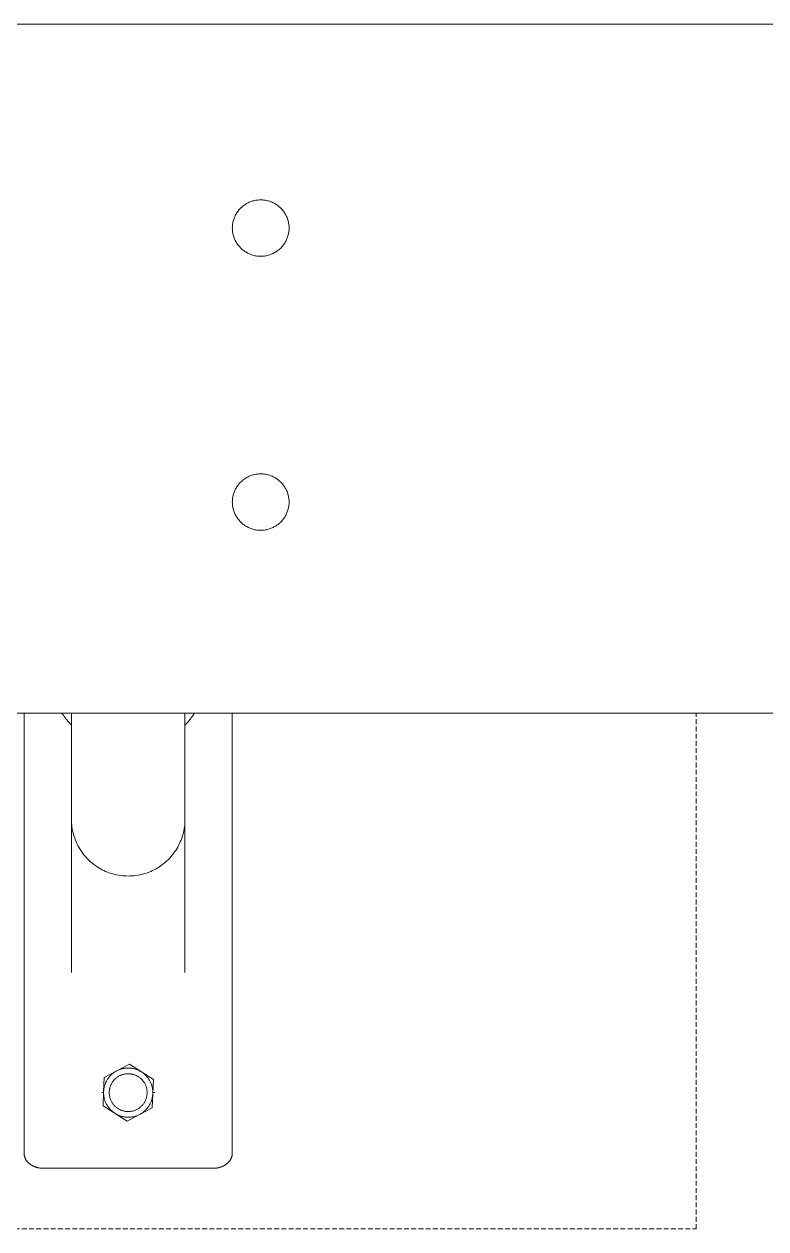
# Model space of a CAD drawing. Header units: millimetres. Extents: x -67 to 4862, y -244 to 3199.
# Drawn here: x 1236 to 1431.9, y 1028.8 to 1347.1 of the extents above; entities that cross this region are included whole.
import ezdxf

# ---------------------------------------------------------------- set-up
doc = ezdxf.new("R2010")
doc.units = ezdxf.units.MM
doc.linetypes.add('HIDDEN', pattern=[1.905, 1.27, -0.635])
doc.layers.add('ZANO_R', color=7, linetype='Continuous', lineweight=0)
doc.layers.add('ZANO_R_przerywana', color=7, linetype='HIDDEN', lineweight=0)

msp = doc.modelspace()

# ---------------------------------------------------------------- linework, layer by layer
at = {"layer": 'ZANO_R'}
for p, q in [((1263.53, 1347.09), (418.75, 1347.09)), ((2454.76, 1347.09), (1263.53, 1347.09)), ((1293.25, 1298.56), (1293.44, 1298.74)), ((1293.26, 1298.57), (1293.45, 1298.74)), ((1293.44, 1298.74), (1293.64, 1298.91)), ((1293.45, 1298.74), (1293.65, 1298.91)), ((1293.64, 1298.91), (1293.84, 1299.07)), ((1293.65, 1298.91), (1293.85, 1299.08)), ((1293.84, 1299.07), (1294.05, 1299.23)), ((1293.85, 1299.08), (1294.06, 1299.23)), ((1294.05, 1299.23), (1294.27, 1299.38)), ((1294.06, 1299.23), (1294.27, 1299.38)), ((1294.27, 1299.38), (1294.49, 1299.53)), ((1294.27, 1299.38), (1294.49, 1299.52)), ((1294.49, 1299.53), (1294.72, 1299.66)), ((1294.49, 1299.52), (1294.71, 1299.65)), ((1294.71, 1299.65), (1294.94, 1299.78)), ((1294.72, 1299.66), (1294.95, 1299.79)), ((1294.94, 1299.78), (1295.17, 1299.9)), ((1294.95, 1299.79), (1295.18, 1299.9)), ((1295.17, 1299.9), (1295.41, 1300.01)), ((1295.18, 1299.9), (1295.42, 1300.01)), ((1295.41, 1300.01), (1295.65, 1300.11)), ((1295.42, 1300.01), (1295.66, 1300.11)), ((1295.65, 1300.11), (1295.9, 1300.2)), ((1295.66, 1300.11), (1295.9, 1300.21)), ((1295.9, 1300.2), (1296.14, 1300.29)), ((1295.9, 1300.21), (1296.15, 1300.29)), ((1296.14, 1300.29), (1296.39, 1300.37)), ((1296.15, 1300.29), (1296.4, 1300.37)), ((1296.39, 1300.37), (1296.65, 1300.43)), ((1296.4, 1300.37), (1296.65, 1300.44)), ((1296.65, 1300.43), (1296.9, 1300.49)), ((1296.65, 1300.44), (1296.9, 1300.49)), ((1296.9, 1300.49), (1297.16, 1300.54)), ((1296.9, 1300.49), (1297.16, 1300.54)), ((1297.16, 1300.54), (1297.42, 1300.58)), ((1297.16, 1300.54), (1297.42, 1300.58)), ((1297.42, 1300.58), (1297.68, 1300.61)), ((1297.42, 1300.58), (1297.68, 1300.61)), ((1297.68, 1300.61), (1297.94, 1300.64)), ((1297.68, 1300.61), (1297.94, 1300.64)), ((1297.94, 1300.64), (1298.2, 1300.65)), ((1297.94, 1300.64), (1298.2, 1300.65)), ((1298.2, 1300.65), (1298.46, 1300.65)), ((1298.2, 1300.65), (1298.46, 1300.65)), ((1298.46, 1300.65), (1298.72, 1300.65)), ((1298.46, 1300.65), (1298.72, 1300.65)), ((1298.72, 1300.65), (1298.98, 1300.64)), ((1298.72, 1300.65), (1298.98, 1300.64)), ((1298.98, 1300.64), (1299.24, 1300.61)), ((1298.98, 1300.64), (1299.24, 1300.61)), ((1299.24, 1300.61), (1299.5, 1300.58)), ((1299.24, 1300.61), (1299.5, 1300.58)), ((1299.5, 1300.58), (1299.76, 1300.54)), ((1299.5, 1300.58), (1299.76, 1300.54)), ((1299.76, 1300.54), (1300.02, 1300.49)), ((1299.76, 1300.54), (1300.02, 1300.49)), ((1300.02, 1300.49), (1300.27, 1300.43)), ((1300.02, 1300.49), (1300.27, 1300.44)), ((1300.27, 1300.44), (1300.52, 1300.37)), ((1300.27, 1300.43), (1300.53, 1300.37)), ((1300.52, 1300.37), (1300.77, 1300.29)), ((1300.53, 1300.37), (1300.78, 1300.29)), ((1300.77, 1300.29), (1301.02, 1300.21)), ((1300.78, 1300.29), (1301.02, 1300.2)), ((1301.02, 1300.21), (1301.26, 1300.11)), ((1301.02, 1300.2), (1301.27, 1300.11)), ((1301.26, 1300.11), (1301.51, 1300.01)), ((1301.27, 1300.11), (1301.51, 1300.01)), ((1301.51, 1300.01), (1301.75, 1299.9)), ((1301.51, 1300.01), (1301.74, 1299.9)), ((1301.74, 1299.9), (1301.98, 1299.79)), ((1301.75, 1299.9), (1301.98, 1299.78)), ((1301.98, 1299.79), (1302.2, 1299.66)), ((1301.98, 1299.78), (1302.21, 1299.65)), ((1302.2, 1299.66), (1302.43, 1299.53)), ((1302.21, 1299.65), (1302.43, 1299.52)), ((1302.43, 1299.53), (1302.65, 1299.38)), ((1302.43, 1299.52), (1302.65, 1299.38)), ((1302.65, 1299.38), (1302.87, 1299.23)), ((1302.65, 1299.38), (1302.86, 1299.23)), ((1302.86, 1299.23), (1303.07, 1299.08)), ((1302.87, 1299.23), (1303.08, 1299.07)), ((1303.07, 1299.08), (1303.27, 1298.91)), ((1303.08, 1299.07), (1303.28, 1298.91)), ((1303.27, 1298.91), (1303.47, 1298.74)), ((1303.28, 1298.91), (1303.48, 1298.74)), ((1303.47, 1298.74), (1303.66, 1298.57)), ((1303.48, 1298.74), (1303.67, 1298.56)), ((1291.25, 1295.23), (1291.32, 1295.49)), ((1291.26, 1295.25), (1291.33, 1295.5)), ((1291.32, 1295.49), (1291.41, 1295.73)), ((1291.33, 1295.5), (1291.42, 1295.75)), ((1291.41, 1295.73), (1291.5, 1295.98)), ((1291.42, 1295.75), (1291.51, 1295.99)), ((1291.5, 1295.98), (1291.61, 1296.22)), ((1291.51, 1295.99), (1291.61, 1296.23)), ((1291.61, 1296.23), (1291.73, 1296.47)), ((1291.61, 1296.22), (1291.72, 1296.45)), ((1291.72, 1296.45), (1291.84, 1296.69)), ((1291.73, 1296.47), (1291.84, 1296.7)), ((1291.84, 1296.7), (1291.97, 1296.93)), ((1291.84, 1296.69), (1291.96, 1296.92)), ((1291.96, 1296.92), (1292.1, 1297.14)), ((1291.97, 1296.93), (1292.11, 1297.15)), ((1292.1, 1297.14), (1292.24, 1297.36)), ((1292.11, 1297.15), (1292.25, 1297.37)), ((1292.24, 1297.36), (1292.39, 1297.57)), ((1292.25, 1297.37), (1292.4, 1297.58)), ((1292.39, 1297.57), (1292.55, 1297.78)), ((1292.4, 1297.58), (1292.56, 1297.79)), ((1292.55, 1297.78), (1292.72, 1297.98)), ((1292.56, 1297.79), (1292.72, 1297.99)), ((1292.72, 1297.99), (1292.89, 1298.19)), ((1292.72, 1297.98), (1292.89, 1298.18)), ((1292.89, 1298.19), (1293.07, 1298.38)), ((1292.89, 1298.18), (1293.07, 1298.37)), ((1293.07, 1298.38), (1293.26, 1298.57)), ((1293.07, 1298.37), (1293.25, 1298.56)), ((1303.66, 1298.57), (1303.85, 1298.38)), ((1303.67, 1298.56), (1303.86, 1298.37)), ((1303.85, 1298.38), (1304.03, 1298.19)), ((1303.86, 1298.37), (1304.03, 1298.18)), ((1304.03, 1298.19), (1304.2, 1297.99)), ((1304.03, 1298.18), (1304.21, 1297.98)), ((1304.2, 1297.99), (1304.36, 1297.79)), ((1304.21, 1297.98), (1304.37, 1297.78)), ((1304.36, 1297.79), (1304.52, 1297.58)), ((1304.37, 1297.78), (1304.53, 1297.57)), ((1304.52, 1297.58), (1304.67, 1297.37)), ((1304.53, 1297.57), (1304.68, 1297.36)), ((1304.67, 1297.37), (1304.81, 1297.15)), ((1304.68, 1297.36), (1304.82, 1297.14)), ((1304.81, 1297.15), (1304.95, 1296.93)), ((1304.82, 1297.14), (1304.96, 1296.92)), ((1304.95, 1296.93), (1305.08, 1296.7)), ((1304.96, 1296.92), (1305.08, 1296.69)), ((1305.08, 1296.7), (1305.2, 1296.47)), ((1305.08, 1296.69), (1305.2, 1296.45)), ((1305.2, 1296.47), (1305.31, 1296.23)), ((1305.2, 1296.45), (1305.31, 1296.22)), ((1305.31, 1296.23), (1305.41, 1295.99)), ((1305.31, 1296.22), (1305.42, 1295.98)), ((1305.41, 1295.99), (1305.5, 1295.75)), ((1305.42, 1295.98), (1305.51, 1295.73)), ((1305.5, 1295.75), (1305.59, 1295.5)), ((1305.51, 1295.73), (1305.6, 1295.49)), ((1305.59, 1295.5), (1305.67, 1295.25)), ((1305.6, 1295.49), (1305.67, 1295.23)), ((1290.96, 1293.19), (1290.97, 1293.45)), ((1290.97, 1292.93), (1290.96, 1293.19)), ((1290.97, 1293.45), (1290.98, 1293.71)), ((1290.98, 1292.67), (1290.97, 1292.93)), ((1290.98, 1293.71), (1291, 1293.97)), ((1291.01, 1292.41), (1290.98, 1292.67)), ((1291, 1293.97), (1291.04, 1294.23)), ((1291.04, 1292.15), (1291.01, 1292.41)), ((1291.04, 1294.23), (1291.08, 1294.49)), ((1291.08, 1294.49), (1291.13, 1294.74)), ((1291.13, 1294.74), (1291.19, 1295)), ((1291.16, 1294.89), (1291.2, 1295.06)), ((1291.19, 1295), (1291.26, 1295.25)), ((1291.2, 1295.06), (1291.25, 1295.23)), ((1305.67, 1295.25), (1305.73, 1295)), ((1305.67, 1295.23), (1305.72, 1295.06)), ((1305.72, 1295.06), (1305.76, 1294.89)), ((1305.73, 1295), (1305.79, 1294.74)), ((1305.79, 1294.74), (1305.84, 1294.49)), ((1305.84, 1294.49), (1305.89, 1294.23)), ((1305.91, 1292.41), (1305.88, 1292.15)), ((1305.89, 1294.23), (1305.92, 1293.97)), ((1305.94, 1292.67), (1305.91, 1292.41)), ((1305.92, 1293.97), (1305.94, 1293.71)), ((1305.94, 1293.71), (1305.96, 1293.45)), ((1305.95, 1292.93), (1305.94, 1292.67)), ((1305.96, 1293.19), (1305.95, 1292.93)), ((1305.96, 1293.45), (1305.96, 1293.19)), ((1291.08, 1291.89), (1291.04, 1292.15)), ((1291.14, 1291.64), (1291.08, 1291.89)), ((1291.2, 1291.38), (1291.14, 1291.64)), ((1291.27, 1291.13), (1291.2, 1291.38)), ((1291.34, 1290.89), (1291.27, 1291.13)), ((1291.43, 1290.64), (1291.34, 1290.89)), ((1291.52, 1290.4), (1291.43, 1290.64)), ((1291.63, 1290.16), (1291.52, 1290.4)), ((1291.74, 1289.92), (1291.63, 1290.16)), ((1291.86, 1289.69), (1291.74, 1289.92)), ((1291.99, 1289.46), (1291.86, 1289.69)), ((1292.12, 1289.24), (1291.99, 1289.46)), ((1292.26, 1289.02), (1292.12, 1289.24)), ((1304.8, 1289.24), (1304.66, 1289.02)), ((1304.93, 1289.46), (1304.8, 1289.24)), ((1305.06, 1289.69), (1304.93, 1289.46)), ((1305.18, 1289.92), (1305.06, 1289.69)), ((1305.29, 1290.16), (1305.18, 1289.92)), ((1305.4, 1290.4), (1305.29, 1290.16)), ((1305.49, 1290.64), (1305.4, 1290.4)), ((1305.58, 1290.89), (1305.49, 1290.64)), ((1305.66, 1291.13), (1305.58, 1290.89)), ((1305.72, 1291.38), (1305.66, 1291.13)), ((1305.79, 1291.64), (1305.72, 1291.38)), ((1305.84, 1291.89), (1305.79, 1291.64)), ((1305.88, 1292.15), (1305.84, 1291.89)), ((1292.41, 1288.81), (1292.26, 1289.02)), ((1292.57, 1288.6), (1292.41, 1288.81)), ((1292.74, 1288.4), (1292.57, 1288.6)), ((1292.91, 1288.21), (1292.74, 1288.4)), ((1293.09, 1288.02), (1292.91, 1288.21)), ((1293.27, 1287.83), (1293.09, 1288.02)), ((1293.46, 1287.66), (1293.27, 1287.83)), ((1293.66, 1287.49), (1293.46, 1287.66)), ((1293.86, 1287.32), (1293.66, 1287.49)), ((1294.07, 1287.17), (1293.86, 1287.32)), ((1294.29, 1287.02), (1294.07, 1287.17)), ((1294.5, 1286.88), (1294.29, 1287.02)), ((1294.73, 1286.74), (1294.5, 1286.88)), ((1294.96, 1286.62), (1294.73, 1286.74)), ((1295.19, 1286.5), (1294.96, 1286.62)), ((1295.43, 1286.39), (1295.19, 1286.5)), ((1295.66, 1286.29), (1295.43, 1286.39)), ((1295.91, 1286.2), (1295.66, 1286.29)), ((1296.15, 1286.11), (1295.91, 1286.2)), ((1296.4, 1286.04), (1296.15, 1286.11)), ((1296.66, 1285.97), (1296.4, 1286.04)), ((1296.91, 1285.91), (1296.66, 1285.97)), ((1297.16, 1285.86), (1296.91, 1285.91)), ((1300.01, 1285.91), (1299.76, 1285.86)), ((1300.27, 1285.97), (1300.01, 1285.91)), ((1300.52, 1286.04), (1300.27, 1285.97)), ((1300.77, 1286.11), (1300.52, 1286.04)), ((1301.01, 1286.2), (1300.77, 1286.11)), ((1301.26, 1286.29), (1301.01, 1286.2)), ((1301.5, 1286.39), (1301.26, 1286.29)), ((1301.73, 1286.5), (1301.5, 1286.39)), ((1301.96, 1286.62), (1301.73, 1286.5)), ((1302.19, 1286.74), (1301.96, 1286.62)), ((1302.42, 1286.88), (1302.19, 1286.74)), ((1302.63, 1287.02), (1302.42, 1286.88)), ((1302.85, 1287.17), (1302.63, 1287.02)), ((1303.06, 1287.32), (1302.85, 1287.17)), ((1303.26, 1287.49), (1303.06, 1287.32)), ((1303.46, 1287.66), (1303.26, 1287.49)), ((1303.65, 1287.83), (1303.46, 1287.66)), ((1303.83, 1288.02), (1303.65, 1287.83)), ((1304.01, 1288.21), (1303.83, 1288.02)), ((1304.18, 1288.4), (1304.01, 1288.21)), ((1304.35, 1288.6), (1304.18, 1288.4)), ((1304.51, 1288.81), (1304.35, 1288.6)), ((1304.66, 1289.02), (1304.51, 1288.81)), ((1297.42, 1285.82), (1297.16, 1285.86)), ((1297.68, 1285.79), (1297.42, 1285.82)), ((1297.94, 1285.77), (1297.68, 1285.79)), ((1298.2, 1285.75), (1297.94, 1285.77)), ((1298.46, 1285.75), (1298.2, 1285.75)), ((1298.72, 1285.75), (1298.46, 1285.75)), ((1298.98, 1285.77), (1298.72, 1285.75)), ((1299.24, 1285.79), (1298.98, 1285.77)), ((1299.5, 1285.82), (1299.24, 1285.79)), ((1299.76, 1285.86), (1299.5, 1285.82)), ((1292.56, 1225.4), (1292.72, 1225.6)), ((1292.72, 1225.6), (1292.89, 1225.8)), ((1292.89, 1225.8), (1293.07, 1225.99)), ((1293.07, 1225.99), (1293.26, 1226.17)), ((1293.26, 1226.17), (1293.45, 1226.35)), ((1293.45, 1226.35), (1293.65, 1226.52)), ((1293.65, 1226.52), (1293.85, 1226.69)), ((1293.85, 1226.69), (1294.06, 1226.84)), ((1294.06, 1226.84), (1294.27, 1226.99)), ((1294.27, 1226.99), (1294.49, 1227.13)), ((1294.49, 1227.13), (1294.72, 1227.27)), ((1294.72, 1227.27), (1294.95, 1227.39)), ((1294.95, 1227.39), (1295.18, 1227.51)), ((1295.18, 1227.51), (1295.42, 1227.62)), ((1295.42, 1227.62), (1295.66, 1227.72)), ((1295.66, 1227.72), (1295.9, 1227.82)), ((1295.9, 1227.82), (1296.15, 1227.9)), ((1296.15, 1227.9), (1296.4, 1227.98)), ((1296.4, 1227.98), (1296.65, 1228.04)), ((1296.65, 1228.04), (1296.9, 1228.1)), ((1296.9, 1228.1), (1297.16, 1228.15)), ((1297.16, 1228.15), (1297.42, 1228.19)), ((1297.42, 1228.19), (1297.68, 1228.22)), ((1297.68, 1228.22), (1297.94, 1228.24)), ((1297.94, 1228.24), (1298.2, 1228.26)), ((1298.2, 1228.26), (1298.46, 1228.26)), ((1298.46, 1228.26), (1298.72, 1228.26)), ((1298.72, 1228.26), (1298.98, 1228.24)), ((1298.98, 1228.24), (1299.24, 1228.22)), ((1299.24, 1228.22), (1299.5, 1228.19)), ((1299.5, 1228.19), (1299.76, 1228.15)), ((1299.76, 1228.15), (1300.02, 1228.1)), ((1300.02, 1228.1), (1300.27, 1228.04)), ((1300.27, 1228.04), (1300.52, 1227.98)), ((1300.52, 1227.98), (1300.77, 1227.9)), ((1300.77, 1227.9), (1301.02, 1227.82)), ((1301.02, 1227.82), (1301.26, 1227.72)), ((1301.26, 1227.72), (1301.51, 1227.62)), ((1301.51, 1227.62), (1301.74, 1227.51)), ((1301.74, 1227.51), (1301.98, 1227.39)), ((1301.98, 1227.39), (1302.2, 1227.27)), ((1302.2, 1227.27), (1302.43, 1227.13)), ((1302.43, 1227.13), (1302.65, 1226.99)), ((1302.65, 1226.99), (1302.86, 1226.84)), ((1302.86, 1226.84), (1303.07, 1226.69)), ((1303.07, 1226.69), (1303.27, 1226.52)), ((1303.27, 1226.52), (1303.47, 1226.35)), ((1303.47, 1226.35), (1303.66, 1226.17)), ((1303.66, 1226.17), (1303.85, 1225.99)), ((1303.85, 1225.99), (1304.03, 1225.8)), ((1304.03, 1225.8), (1304.2, 1225.6)), ((1304.2, 1225.6), (1304.36, 1225.4)), ((1291.08, 1222.09), (1291.13, 1222.35)), ((1291.13, 1222.35), (1291.19, 1222.61)), ((1291.16, 1222.49), (1291.2, 1222.67)), ((1291.19, 1222.61), (1291.26, 1222.86)), ((1291.2, 1222.67), (1291.25, 1222.84)), ((1291.26, 1222.86), (1291.33, 1223.11)), ((1291.33, 1223.11), (1291.42, 1223.35)), ((1291.42, 1223.35), (1291.51, 1223.6)), ((1291.51, 1223.6), (1291.61, 1223.84)), ((1291.61, 1223.84), (1291.73, 1224.07)), ((1291.73, 1224.07), (1291.84, 1224.31)), ((1291.84, 1224.31), (1291.97, 1224.53)), ((1291.97, 1224.53), (1292.11, 1224.76)), ((1292.11, 1224.76), (1292.25, 1224.98)), ((1292.25, 1224.98), (1292.4, 1225.19)), ((1292.4, 1225.19), (1292.56, 1225.4)), ((1304.36, 1225.4), (1304.52, 1225.19)), ((1304.52, 1225.19), (1304.67, 1224.98)), ((1304.67, 1224.98), (1304.81, 1224.76)), ((1304.81, 1224.76), (1304.95, 1224.53)), ((1304.95, 1224.53), (1305.08, 1224.31)), ((1305.08, 1224.31), (1305.2, 1224.07)), ((1305.2, 1224.07), (1305.31, 1223.84)), ((1305.31, 1223.84), (1305.41, 1223.6)), ((1305.41, 1223.6), (1305.5, 1223.35)), ((1305.5, 1223.35), (1305.59, 1223.11)), ((1305.59, 1223.11), (1305.67, 1222.86)), ((1305.67, 1222.86), (1305.73, 1222.61)), ((1305.67, 1222.84), (1305.72, 1222.67)), ((1305.72, 1222.67), (1305.76, 1222.49)), ((1305.73, 1222.61), (1305.79, 1222.35)), ((1305.79, 1222.35), (1305.84, 1222.09)), ((1290.96, 1220.8), (1290.97, 1221.06)), ((1290.97, 1220.54), (1290.96, 1220.8)), ((1290.97, 1221.06), (1290.98, 1221.32)), ((1290.98, 1220.28), (1290.97, 1220.54)), ((1290.98, 1221.32), (1291, 1221.58)), ((1291.01, 1220.02), (1290.98, 1220.28)), ((1291, 1221.58), (1291.04, 1221.84)), ((1291.04, 1219.76), (1291.01, 1220.02)), ((1291.04, 1221.84), (1291.08, 1222.09)), ((1291.08, 1219.5), (1291.04, 1219.76)), ((1291.14, 1219.25), (1291.08, 1219.5)), ((1291.2, 1218.99), (1291.14, 1219.25)), ((1305.79, 1219.25), (1305.72, 1218.99)), ((1305.84, 1219.5), (1305.79, 1219.25)), ((1305.84, 1222.09), (1305.89, 1221.84)), ((1305.88, 1219.76), (1305.84, 1219.5)), ((1305.91, 1220.02), (1305.88, 1219.76)), ((1305.89, 1221.84), (1305.92, 1221.58)), ((1305.94, 1220.28), (1305.91, 1220.02)), ((1305.92, 1221.58), (1305.94, 1221.32)), ((1305.94, 1221.32), (1305.96, 1221.06)), ((1305.95, 1220.54), (1305.94, 1220.28)), ((1305.96, 1220.8), (1305.95, 1220.54)), ((1305.96, 1221.06), (1305.96, 1220.8)), ((1291.27, 1218.74), (1291.2, 1218.99)), ((1291.34, 1218.49), (1291.27, 1218.74)), ((1291.43, 1218.25), (1291.34, 1218.49)), ((1291.52, 1218), (1291.43, 1218.25)), ((1291.63, 1217.77), (1291.52, 1218)), ((1291.74, 1217.53), (1291.63, 1217.77)), ((1291.86, 1217.3), (1291.74, 1217.53)), ((1291.99, 1217.07), (1291.86, 1217.3)), ((1292.12, 1216.85), (1291.99, 1217.07)), ((1292.26, 1216.63), (1292.12, 1216.85)), ((1292.41, 1216.42), (1292.26, 1216.63)), ((1292.57, 1216.21), (1292.41, 1216.42)), ((1292.74, 1216.01), (1292.57, 1216.21)), ((1292.91, 1215.81), (1292.74, 1216.01)), ((1304.18, 1216.01), (1304.01, 1215.81)), ((1304.35, 1216.21), (1304.18, 1216.01)), ((1304.51, 1216.42), (1304.35, 1216.21)), ((1304.66, 1216.63), (1304.51, 1216.42)), ((1304.8, 1216.85), (1304.66, 1216.63)), ((1304.93, 1217.07), (1304.8, 1216.85)), ((1305.06, 1217.3), (1304.93, 1217.07)), ((1305.18, 1217.53), (1305.06, 1217.3)), ((1305.29, 1217.77), (1305.18, 1217.53)), ((1305.4, 1218), (1305.29, 1217.77)), ((1305.49, 1218.25), (1305.4, 1218)), ((1305.58, 1218.49), (1305.49, 1218.25)), ((1305.66, 1218.74), (1305.58, 1218.49)), ((1305.72, 1218.99), (1305.66, 1218.74)), ((1293.09, 1215.62), (1292.91, 1215.81)), ((1293.27, 1215.44), (1293.09, 1215.62)), ((1293.46, 1215.26), (1293.27, 1215.44)), ((1293.66, 1215.09), (1293.46, 1215.26)), ((1293.86, 1214.93), (1293.66, 1215.09)), ((1294.07, 1214.78), (1293.86, 1214.93)), ((1294.29, 1214.63), (1294.07, 1214.78)), ((1294.5, 1214.49), (1294.29, 1214.63)), ((1294.73, 1214.35), (1294.5, 1214.49)), ((1294.96, 1214.23), (1294.73, 1214.35)), ((1295.19, 1214.11), (1294.96, 1214.23)), ((1295.43, 1214), (1295.19, 1214.11)), ((1295.66, 1213.9), (1295.43, 1214)), ((1295.91, 1213.81), (1295.66, 1213.9)), ((1296.15, 1213.72), (1295.91, 1213.81)), ((1296.4, 1213.65), (1296.15, 1213.72)), ((1296.66, 1213.58), (1296.4, 1213.65)), ((1296.91, 1213.52), (1296.66, 1213.58)), ((1297.16, 1213.47), (1296.91, 1213.52)), ((1297.42, 1213.43), (1297.16, 1213.47)), ((1297.68, 1213.4), (1297.42, 1213.43)), ((1297.94, 1213.38), (1297.68, 1213.4)), ((1298.2, 1213.36), (1297.94, 1213.38)), ((1298.46, 1213.36), (1298.2, 1213.36)), ((1298.72, 1213.36), (1298.46, 1213.36)), ((1298.98, 1213.38), (1298.72, 1213.36)), ((1299.24, 1213.4), (1298.98, 1213.38)), ((1299.5, 1213.43), (1299.24, 1213.4)), ((1299.76, 1213.47), (1299.5, 1213.43)), ((1300.01, 1213.52), (1299.76, 1213.47)), ((1300.27, 1213.58), (1300.01, 1213.52)), ((1300.52, 1213.65), (1300.27, 1213.58)), ((1300.77, 1213.72), (1300.52, 1213.65)), ((1301.01, 1213.81), (1300.77, 1213.72)), ((1301.26, 1213.9), (1301.01, 1213.81)), ((1301.5, 1214), (1301.26, 1213.9)), ((1301.73, 1214.11), (1301.5, 1214)), ((1301.96, 1214.23), (1301.73, 1214.11)), ((1302.19, 1214.35), (1301.96, 1214.23)), ((1302.42, 1214.49), (1302.19, 1214.35)), ((1302.63, 1214.63), (1302.42, 1214.49)), ((1302.85, 1214.78), (1302.63, 1214.63)), ((1303.06, 1214.93), (1302.85, 1214.78)), ((1303.26, 1215.09), (1303.06, 1214.93)), ((1303.46, 1215.26), (1303.26, 1215.09)), ((1303.65, 1215.44), (1303.46, 1215.26)), ((1303.83, 1215.62), (1303.65, 1215.44)), ((1304.01, 1215.81), (1303.83, 1215.62)), ((1261.17, 1165.05), (418.75, 1165.05)), ((1235.96, 1165.05), (1235.96, 1079.8)), ((1245.97, 1165.05), (1246.34, 1164.49)), ((1248.46, 1149.6), (1248.46, 1165.05)), ((2453.17, 1165.05), (1261.17, 1165.05)), ((1278.46, 1149.6), (1278.46, 1165.05)), ((1280.58, 1164.49), (1280.95, 1165.05)), ((1290.96, 1165.05), (1290.96, 1079.8)), ((1246.34, 1164.49), (1246.73, 1163.94)), ((1246.73, 1163.94), (1247.14, 1163.41)), ((1247.14, 1163.41), (1247.56, 1162.88)), ((1247.56, 1162.88), (1248, 1162.37)), ((1248, 1162.37), (1248.46, 1161.88)), ((1278.46, 1161.88), (1278.92, 1162.37)), ((1278.92, 1162.37), (1279.36, 1162.88)), ((1279.36, 1162.88), (1279.78, 1163.41)), ((1279.78, 1163.41), (1280.19, 1163.94)), ((1280.19, 1163.94), (1280.58, 1164.49)), ((1248.46, 1149.6), (1248.46, 1137.02)), ((1278.46, 1149.6), (1278.46, 1137.02)), ((1248.47, 1136.51), (1248.46, 1137.02)), ((1248.46, 1136.8), (1248.46, 1096.52)), ((1248.5, 1136), (1248.47, 1136.51)), ((1278.45, 1136.51), (1278.43, 1136)), ((1278.46, 1137.02), (1278.45, 1136.51)), ((1278.46, 1137.24), (1278.46, 1137.24)), ((1278.46, 1137.02), (1278.46, 1096.52)), ((1248.54, 1135.49), (1248.5, 1136)), ((1248.6, 1134.98), (1248.54, 1135.49)), ((1248.68, 1134.47), (1248.6, 1134.98)), ((1248.77, 1133.97), (1248.68, 1134.47)), ((1248.89, 1133.47), (1248.77, 1133.97)), ((1249.02, 1132.98), (1248.89, 1133.47)), ((1278.03, 1133.47), (1277.9, 1132.98)), ((1278.15, 1133.97), (1278.03, 1133.47)), ((1278.24, 1134.47), (1278.15, 1133.97)), ((1278.32, 1134.98), (1278.24, 1134.47)), ((1278.38, 1135.49), (1278.32, 1134.98)), ((1278.43, 1136), (1278.38, 1135.49)), ((1249.16, 1132.48), (1249.02, 1132.98)), ((1249.33, 1132), (1249.16, 1132.48)), ((1249.51, 1131.52), (1249.33, 1132)), ((1249.7, 1131.05), (1249.51, 1131.52)), ((1249.91, 1130.58), (1249.7, 1131.05)), ((1250.14, 1130.12), (1249.91, 1130.58)), ((1250.39, 1129.67), (1250.14, 1130.12)), ((1276.78, 1130.12), (1276.54, 1129.67)), ((1277.01, 1130.58), (1276.78, 1130.12)), ((1277.22, 1131.05), (1277.01, 1130.58)), ((1277.41, 1131.52), (1277.22, 1131.05)), ((1277.59, 1132), (1277.41, 1131.52)), ((1277.76, 1132.48), (1277.59, 1132)), ((1277.9, 1132.98), (1277.76, 1132.48)), ((1250.64, 1129.23), (1250.39, 1129.67)), ((1250.92, 1128.8), (1250.64, 1129.23)), ((1251.21, 1128.37), (1250.92, 1128.8)), ((1251.51, 1127.96), (1251.21, 1128.37)), ((1251.82, 1127.56), (1251.51, 1127.96)), ((1252.15, 1127.16), (1251.82, 1127.56)), ((1252.5, 1126.78), (1252.15, 1127.16)), ((1252.85, 1126.42), (1252.5, 1126.78)), ((1274.42, 1126.78), (1274.07, 1126.42)), ((1274.77, 1127.16), (1274.42, 1126.78)), ((1275.1, 1127.56), (1274.77, 1127.16)), ((1275.41, 1127.96), (1275.1, 1127.56)), ((1275.71, 1128.37), (1275.41, 1127.96)), ((1276, 1128.8), (1275.71, 1128.37)), ((1276.28, 1129.23), (1276, 1128.8)), ((1276.54, 1129.67), (1276.28, 1129.23)), ((1253.22, 1126.06), (1252.85, 1126.42)), ((1253.6, 1125.72), (1253.22, 1126.06)), ((1253.99, 1125.39), (1253.6, 1125.72)), ((1254.4, 1125.07), (1253.99, 1125.39)), ((1254.81, 1124.77), (1254.4, 1125.07)), ((1255.23, 1124.48), (1254.81, 1124.77)), ((1255.67, 1124.21), (1255.23, 1124.48)), ((1256.11, 1123.95), (1255.67, 1124.21)), ((1256.56, 1123.7), (1256.11, 1123.95)), ((1257.02, 1123.48), (1256.56, 1123.7)), ((1270.36, 1123.7), (1269.9, 1123.48)), ((1270.81, 1123.95), (1270.36, 1123.7)), ((1271.25, 1124.21), (1270.81, 1123.95)), ((1271.69, 1124.48), (1271.25, 1124.21)), ((1272.11, 1124.77), (1271.69, 1124.48)), ((1272.52, 1125.07), (1272.11, 1124.77)), ((1272.93, 1125.39), (1272.52, 1125.07)), ((1273.32, 1125.72), (1272.93, 1125.39)), ((1273.7, 1126.06), (1273.32, 1125.72)), ((1274.07, 1126.42), (1273.7, 1126.06)), ((1257.48, 1123.26), (1257.02, 1123.48)), ((1257.96, 1123.07), (1257.48, 1123.26)), ((1258.44, 1122.89), (1257.96, 1123.07)), ((1258.92, 1122.73), (1258.44, 1122.89)), ((1259.41, 1122.58), (1258.92, 1122.73)), ((1259.91, 1122.45), (1259.41, 1122.58)), ((1260.41, 1122.34), (1259.91, 1122.45)), ((1260.91, 1122.24), (1260.41, 1122.34)), ((1261.42, 1122.16), (1260.91, 1122.24)), ((1261.93, 1122.1), (1261.42, 1122.16)), ((1262.44, 1122.06), (1261.93, 1122.1)), ((1262.95, 1122.03), (1262.44, 1122.06)), ((1263.46, 1122.02), (1262.95, 1122.03)), ((1263.97, 1122.03), (1263.46, 1122.02)), ((1264.48, 1122.06), (1263.97, 1122.03)), ((1264.99, 1122.1), (1264.48, 1122.06)), ((1265.5, 1122.16), (1264.99, 1122.1)), ((1266.01, 1122.24), (1265.5, 1122.16)), ((1266.51, 1122.34), (1266.01, 1122.24)), ((1267.01, 1122.45), (1266.51, 1122.34)), ((1267.51, 1122.58), (1267.01, 1122.45)), ((1268, 1122.73), (1267.51, 1122.58)), ((1268.48, 1122.89), (1268, 1122.73)), ((1268.96, 1123.07), (1268.48, 1122.89)), ((1269.44, 1123.26), (1268.96, 1123.07)), ((1269.9, 1123.48), (1269.44, 1123.26)), ((1235.96, 1079.8), (1235.96, 1048.8)), ((1290.96, 1079.8), (1290.96, 1048.8)), ((1257.12, 1068.81), (1260.44, 1070.55)), ((1259.01, 1069.54), (1258.85, 1069.38)), ((1259.17, 1069.68), (1259.01, 1069.54)), ((1259.34, 1069.83), (1259.17, 1069.68)), ((1259.51, 1069.96), (1259.34, 1069.83)), ((1259.69, 1070.09), (1259.51, 1069.96)), ((1259.87, 1070.22), (1259.69, 1070.09)), ((1260.06, 1070.33), (1259.87, 1070.22)), ((1260.25, 1070.45), (1260.06, 1070.33)), ((1260.44, 1070.55), (1260.25, 1070.45)), ((1260.44, 1070.55), (1263.76, 1072.3)), ((1260.63, 1070.65), (1260.44, 1070.55)), ((1260.83, 1070.74), (1260.63, 1070.65)), ((1261.04, 1070.83), (1260.83, 1070.74)), ((1261.24, 1070.91), (1261.04, 1070.83)), ((1261.45, 1070.98), (1261.24, 1070.91)), ((1261.66, 1071.04), (1261.45, 1070.98)), ((1261.57, 1069.42), (1261.73, 1069.49)), ((1261.87, 1071.1), (1261.66, 1071.04)), ((1261.73, 1069.49), (1261.89, 1069.54)), ((1262.08, 1071.15), (1261.87, 1071.1)), ((1261.89, 1069.54), (1262.06, 1069.6)), ((1262.06, 1069.6), (1262.23, 1069.64)), ((1262.3, 1071.19), (1262.08, 1071.15)), ((1262.23, 1069.64), (1262.39, 1069.68)), ((1262.52, 1071.23), (1262.3, 1071.19)), ((1262.39, 1069.68), (1262.56, 1069.72)), ((1262.73, 1071.26), (1262.52, 1071.23)), ((1262.56, 1069.72), (1262.74, 1069.74)), ((1262.95, 1071.28), (1262.73, 1071.26)), ((1262.74, 1069.74), (1262.91, 1069.77)), ((1262.91, 1069.77), (1263.08, 1069.78)), ((1263.17, 1071.29), (1262.95, 1071.28)), ((1263.08, 1069.78), (1263.25, 1069.79)), ((1263.39, 1071.3), (1263.17, 1071.29)), ((1263.25, 1069.79), (1263.43, 1069.8)), ((1263.61, 1071.3), (1263.39, 1071.3)), ((1263.43, 1069.8), (1263.6, 1069.79)), ((1263.6, 1069.79), (1263.77, 1069.79)), ((1263.83, 1071.29), (1263.61, 1071.3)), ((1263.76, 1072.3), (1266.93, 1070.29)), ((1263.77, 1069.79), (1263.95, 1069.77)), ((1264.05, 1071.27), (1263.83, 1071.29)), ((1263.95, 1069.77), (1264.12, 1069.75)), ((1264.27, 1071.25), (1264.05, 1071.27)), ((1264.12, 1069.75), (1264.29, 1069.73)), ((1264.48, 1071.22), (1264.27, 1071.25)), ((1264.29, 1069.73), (1264.46, 1069.7)), ((1264.46, 1069.7), (1264.63, 1069.66)), ((1264.7, 1071.18), (1264.48, 1071.22)), ((1264.63, 1069.66), (1264.8, 1069.61)), ((1264.92, 1071.13), (1264.7, 1071.18)), ((1264.8, 1069.61), (1264.97, 1069.56)), ((1265.13, 1071.08), (1264.92, 1071.13)), ((1264.97, 1069.56), (1265.13, 1069.51)), ((1265.34, 1071.02), (1265.13, 1071.08)), ((1265.13, 1069.51), (1265.29, 1069.45)), ((1265.55, 1070.95), (1265.34, 1071.02)), ((1265.76, 1070.88), (1265.55, 1070.95)), ((1265.96, 1070.8), (1265.76, 1070.88)), ((1266.16, 1070.71), (1265.96, 1070.8)), ((1266.36, 1070.61), (1266.16, 1070.71)), ((1266.55, 1070.51), (1266.36, 1070.61)), ((1266.74, 1070.41), (1266.55, 1070.51)), ((1266.93, 1070.29), (1266.74, 1070.41)), ((1266.93, 1070.29), (1270.11, 1068.29)), ((1267.12, 1070.17), (1266.93, 1070.29)), ((1267.3, 1070.04), (1267.12, 1070.17)), ((1267.47, 1069.91), (1267.3, 1070.04)), ((1267.64, 1069.77), (1267.47, 1069.91)), ((1267.81, 1069.63), (1267.64, 1069.77)), ((1267.97, 1069.48), (1267.81, 1069.63)), ((1268.12, 1069.33), (1267.97, 1069.48)), ((1256.97, 1065.06), (1257.12, 1068.81)), ((1257.15, 1066.36), (1257.1, 1066.14)), ((1257.21, 1066.57), (1257.15, 1066.36)), ((1257.27, 1066.78), (1257.21, 1066.57)), ((1257.34, 1066.99), (1257.27, 1066.78)), ((1257.42, 1067.19), (1257.34, 1066.99)), ((1257.5, 1067.4), (1257.42, 1067.19)), ((1257.59, 1067.6), (1257.5, 1067.4)), ((1257.69, 1067.79), (1257.59, 1067.6)), ((1257.8, 1067.99), (1257.69, 1067.79)), ((1257.91, 1068.18), (1257.8, 1067.99)), ((1258.02, 1068.36), (1257.91, 1068.18)), ((1258.15, 1068.54), (1258.02, 1068.36)), ((1258.28, 1068.72), (1258.15, 1068.54)), ((1258.41, 1068.89), (1258.28, 1068.72)), ((1258.55, 1069.06), (1258.41, 1068.89)), ((1258.7, 1069.22), (1258.55, 1069.06)), ((1258.65, 1066.18), (1258.71, 1066.34)), ((1258.85, 1069.38), (1258.7, 1069.22)), ((1258.71, 1066.34), (1258.76, 1066.51)), ((1258.76, 1066.51), (1258.82, 1066.67)), ((1258.82, 1066.67), (1258.89, 1066.83)), ((1258.89, 1066.83), (1258.97, 1066.99)), ((1258.97, 1066.99), (1259.04, 1067.14)), ((1259.04, 1067.14), (1259.13, 1067.29)), ((1259.13, 1067.29), (1259.22, 1067.44)), ((1259.22, 1067.44), (1259.31, 1067.59)), ((1259.31, 1067.59), (1259.41, 1067.73)), ((1259.41, 1067.73), (1259.52, 1067.87)), ((1259.52, 1067.87), (1259.62, 1068)), ((1259.62, 1068), (1259.74, 1068.14)), ((1259.74, 1068.14), (1259.86, 1068.26)), ((1259.86, 1068.26), (1259.98, 1068.39)), ((1259.98, 1068.39), (1260.11, 1068.5)), ((1260.11, 1068.5), (1260.24, 1068.62)), ((1260.24, 1068.62), (1260.37, 1068.73)), ((1260.37, 1068.73), (1260.51, 1068.83)), ((1260.51, 1068.83), (1260.65, 1068.93)), ((1260.65, 1068.93), (1260.8, 1069.03)), ((1260.8, 1069.03), (1260.94, 1069.12)), ((1260.94, 1069.12), (1261.1, 1069.2)), ((1261.1, 1069.2), (1261.25, 1069.28)), ((1261.25, 1069.28), (1261.41, 1069.36)), ((1261.41, 1069.36), (1261.57, 1069.42)), ((1265.29, 1069.45), (1265.45, 1069.38)), ((1265.45, 1069.38), (1265.61, 1069.31)), ((1265.61, 1069.31), (1265.77, 1069.23)), ((1265.77, 1069.23), (1265.92, 1069.15)), ((1265.92, 1069.15), (1266.07, 1069.06)), ((1266.07, 1069.06), (1266.22, 1068.97)), ((1266.22, 1068.97), (1266.36, 1068.87)), ((1266.36, 1068.87), (1266.5, 1068.77)), ((1266.5, 1068.77), (1266.63, 1068.66)), ((1266.63, 1068.66), (1266.77, 1068.55)), ((1266.77, 1068.55), (1266.89, 1068.43)), ((1266.89, 1068.43), (1267.02, 1068.31)), ((1267.02, 1068.31), (1267.14, 1068.18)), ((1267.14, 1068.18), (1267.25, 1068.05)), ((1267.25, 1068.05), (1267.36, 1067.92)), ((1267.36, 1067.92), (1267.47, 1067.78)), ((1267.47, 1067.78), (1267.57, 1067.64)), ((1267.57, 1067.64), (1267.67, 1067.5)), ((1267.67, 1067.5), (1267.76, 1067.35)), ((1267.76, 1067.35), (1267.85, 1067.2)), ((1267.85, 1067.2), (1267.93, 1067.05)), ((1267.93, 1067.05), (1268, 1066.89)), ((1268, 1066.89), (1268.07, 1066.73)), ((1268.07, 1066.73), (1268.14, 1066.57)), ((1268.27, 1069.17), (1268.12, 1069.33)), ((1268.14, 1066.57), (1268.19, 1066.41)), ((1268.19, 1066.41), (1268.25, 1066.24)), ((1268.42, 1069), (1268.27, 1069.17)), ((1268.56, 1068.83), (1268.42, 1069)), ((1268.69, 1068.66), (1268.56, 1068.83)), ((1268.82, 1068.48), (1268.69, 1068.66)), ((1268.94, 1068.29), (1268.82, 1068.48)), ((1269.05, 1068.11), (1268.94, 1068.29)), ((1269.16, 1067.92), (1269.05, 1068.11)), ((1269.27, 1067.72), (1269.16, 1067.92)), ((1269.36, 1067.52), (1269.27, 1067.72)), ((1269.45, 1067.32), (1269.36, 1067.52)), ((1269.53, 1067.12), (1269.45, 1067.32)), ((1269.61, 1066.91), (1269.53, 1067.12)), ((1269.67, 1066.7), (1269.61, 1066.91)), ((1269.74, 1066.49), (1269.67, 1066.7)), ((1269.79, 1066.28), (1269.74, 1066.49)), ((1269.84, 1066.07), (1269.79, 1066.28)), ((1270.11, 1068.29), (1269.96, 1064.54)), ((1256.46, 1064.8), (1256.96, 1064.8)), ((1256.82, 1061.31), (1256.97, 1065.06)), ((1256.97, 1065.06), (1256.96, 1064.84)), ((1256.96, 1064.84), (1256.96, 1064.62)), ((1256.96, 1064.62), (1256.97, 1064.4)), ((1256.98, 1065.28), (1256.97, 1065.06)), ((1256.97, 1064.4), (1256.99, 1064.18)), ((1257, 1065.49), (1256.98, 1065.28)), ((1256.99, 1064.18), (1257.01, 1063.96)), ((1257.03, 1065.71), (1257, 1065.49)), ((1257.01, 1063.96), (1257.05, 1063.74)), ((1257.06, 1065.93), (1257.03, 1065.71)), ((1257.05, 1063.74), (1257.09, 1063.53)), ((1257.1, 1066.14), (1257.06, 1065.93)), ((1257.09, 1063.53), (1257.13, 1063.31)), ((1257.13, 1063.31), (1257.19, 1063.1)), ((1257.19, 1063.1), (1257.25, 1062.89)), ((1258.46, 1064.98), (1258.47, 1065.15)), ((1258.46, 1064.81), (1258.46, 1064.98)), ((1258.46, 1064.63), (1258.46, 1064.81)), ((1258.47, 1064.46), (1258.46, 1064.63)), ((1258.47, 1065.15), (1258.49, 1065.33)), ((1258.49, 1064.29), (1258.47, 1064.46)), ((1258.49, 1065.33), (1258.51, 1065.5)), ((1258.51, 1064.12), (1258.49, 1064.29)), ((1258.51, 1065.5), (1258.54, 1065.67)), ((1258.53, 1063.94), (1258.51, 1064.12)), ((1258.57, 1063.77), (1258.53, 1063.94)), ((1258.54, 1065.67), (1258.57, 1065.84)), ((1258.57, 1065.84), (1258.61, 1066.01)), ((1258.6, 1063.6), (1258.57, 1063.77)), ((1258.65, 1063.44), (1258.6, 1063.6)), ((1258.61, 1066.01), (1258.65, 1066.18)), ((1258.7, 1063.27), (1258.65, 1063.44)), ((1258.75, 1063.11), (1258.7, 1063.27)), ((1258.82, 1062.94), (1258.75, 1063.11)), ((1268.19, 1063.17), (1268.13, 1063)), ((1268.24, 1063.33), (1268.19, 1063.17)), ((1268.29, 1063.5), (1268.24, 1063.33)), ((1268.25, 1066.24), (1268.29, 1066.07)), ((1268.29, 1066.07), (1268.34, 1065.9)), ((1268.33, 1063.67), (1268.29, 1063.5)), ((1268.37, 1063.84), (1268.33, 1063.67)), ((1268.34, 1065.9), (1268.37, 1065.73)), ((1268.37, 1065.73), (1268.4, 1065.56)), ((1268.4, 1064.01), (1268.37, 1063.84)), ((1268.4, 1065.56), (1268.42, 1065.39)), ((1268.42, 1064.18), (1268.4, 1064.01)), ((1268.42, 1065.39), (1268.44, 1065.22)), ((1268.44, 1064.35), (1268.42, 1064.18)), ((1268.44, 1065.22), (1268.45, 1065.05)), ((1268.45, 1064.53), (1268.44, 1064.35)), ((1268.45, 1065.05), (1268.46, 1064.87)), ((1268.46, 1064.7), (1268.45, 1064.53)), ((1268.46, 1064.87), (1268.46, 1064.7)), ((1269.71, 1063.02), (1269.77, 1063.24)), ((1269.77, 1063.24), (1269.82, 1063.45)), ((1269.96, 1064.54), (1269.81, 1060.79)), ((1269.82, 1063.45), (1269.86, 1063.66)), ((1269.87, 1065.85), (1269.84, 1066.07)), ((1269.86, 1063.66), (1269.9, 1063.88)), ((1269.91, 1065.63), (1269.87, 1065.85)), ((1269.9, 1063.88), (1269.92, 1064.1)), ((1269.93, 1065.41), (1269.91, 1065.63)), ((1269.92, 1064.1), (1269.94, 1064.32)), ((1269.95, 1065.2), (1269.93, 1065.41)), ((1269.94, 1064.32), (1269.96, 1064.54)), ((1269.96, 1064.98), (1269.95, 1065.2)), ((1269.96, 1064.76), (1269.96, 1064.98)), ((1269.96, 1064.54), (1269.96, 1064.76)), ((1269.97, 1064.8), (1270.46, 1064.8)), ((1259.99, 1059.3), (1256.82, 1061.31)), ((1257.25, 1062.89), (1257.31, 1062.68)), ((1257.31, 1062.68), (1257.39, 1062.47)), ((1257.39, 1062.47), (1257.47, 1062.27)), ((1257.47, 1062.27), (1257.56, 1062.07)), ((1257.56, 1062.07), (1257.66, 1061.87)), ((1257.66, 1061.87), (1257.76, 1061.68)), ((1257.76, 1061.68), (1257.87, 1061.49)), ((1257.87, 1061.49), (1257.98, 1061.3)), ((1257.98, 1061.3), (1258.1, 1061.12)), ((1258.1, 1061.12), (1258.23, 1060.94)), ((1258.23, 1060.94), (1258.36, 1060.76)), ((1258.36, 1060.76), (1258.5, 1060.59)), ((1258.5, 1060.59), (1258.65, 1060.43)), ((1258.65, 1060.43), (1258.8, 1060.27)), ((1258.8, 1060.27), (1258.95, 1060.11)), ((1258.88, 1062.78), (1258.82, 1062.94)), ((1258.96, 1062.63), (1258.88, 1062.78)), ((1258.95, 1060.11), (1259.11, 1059.96)), ((1259.03, 1062.47), (1258.96, 1062.63)), ((1259.12, 1062.32), (1259.03, 1062.47)), ((1259.11, 1059.96), (1259.28, 1059.82)), ((1259.21, 1062.17), (1259.12, 1062.32)), ((1259.3, 1062.02), (1259.21, 1062.17)), ((1259.4, 1061.88), (1259.3, 1062.02)), ((1259.5, 1061.74), (1259.4, 1061.88)), ((1259.61, 1061.61), (1259.5, 1061.74)), ((1259.72, 1061.47), (1259.61, 1061.61)), ((1259.84, 1061.35), (1259.72, 1061.47)), ((1259.96, 1061.22), (1259.84, 1061.35)), ((1260.09, 1061.1), (1259.96, 1061.22)), ((1260.22, 1060.99), (1260.09, 1061.1)), ((1260.35, 1060.88), (1260.22, 1060.99)), ((1260.49, 1060.77), (1260.35, 1060.88)), ((1260.63, 1060.67), (1260.49, 1060.77)), ((1260.78, 1060.58), (1260.63, 1060.67)), ((1260.93, 1060.49), (1260.78, 1060.58)), ((1261.08, 1060.4), (1260.93, 1060.49)), ((1261.23, 1060.32), (1261.08, 1060.4)), ((1261.39, 1060.25), (1261.23, 1060.32)), ((1261.55, 1060.18), (1261.39, 1060.25)), ((1261.71, 1060.11), (1261.55, 1060.18)), ((1261.87, 1060.06), (1261.71, 1060.11)), ((1262.04, 1060), (1261.87, 1060.06)), ((1262.2, 1059.96), (1262.04, 1060)), ((1262.37, 1059.92), (1262.2, 1059.96)), ((1262.54, 1059.88), (1262.37, 1059.92)), ((1264.61, 1059.93), (1264.44, 1059.89)), ((1264.78, 1059.97), (1264.61, 1059.93)), ((1264.95, 1060.02), (1264.78, 1059.97)), ((1265.11, 1060.08), (1264.95, 1060.02)), ((1265.27, 1060.14), (1265.11, 1060.08)), ((1265.43, 1060.2), (1265.27, 1060.14)), ((1265.59, 1060.27), (1265.43, 1060.2)), ((1265.75, 1060.35), (1265.59, 1060.27)), ((1265.9, 1060.43), (1265.75, 1060.35)), ((1266.05, 1060.52), (1265.9, 1060.43)), ((1266.2, 1060.61), (1266.05, 1060.52)), ((1266.34, 1060.71), (1266.2, 1060.61)), ((1266.48, 1060.81), (1266.34, 1060.71)), ((1266.62, 1060.92), (1266.48, 1060.81)), ((1269.81, 1060.79), (1266.48, 1059.04)), ((1266.75, 1061.03), (1266.62, 1060.92)), ((1266.88, 1061.15), (1266.75, 1061.03)), ((1267, 1061.27), (1266.88, 1061.15)), ((1267.12, 1061.39), (1267, 1061.27)), ((1267.24, 1061.52), (1267.12, 1061.39)), ((1267.35, 1061.66), (1267.24, 1061.52)), ((1267.46, 1061.79), (1267.35, 1061.66)), ((1267.56, 1061.93), (1267.46, 1061.79)), ((1267.66, 1062.08), (1267.56, 1061.93)), ((1267.58, 1059.77), (1267.75, 1059.91)), ((1267.75, 1062.23), (1267.66, 1062.08)), ((1267.83, 1062.38), (1267.75, 1062.23)), ((1267.75, 1059.91), (1267.91, 1060.06)), ((1267.92, 1062.53), (1267.83, 1062.38)), ((1267.91, 1060.06), (1268.07, 1060.21)), ((1267.99, 1062.68), (1267.92, 1062.53)), ((1268.06, 1062.84), (1267.99, 1062.68)), ((1268.13, 1063), (1268.06, 1062.84)), ((1268.07, 1060.21), (1268.22, 1060.37)), ((1268.22, 1060.37), (1268.37, 1060.53)), ((1268.37, 1060.53), (1268.51, 1060.7)), ((1268.51, 1060.7), (1268.64, 1060.87)), ((1268.64, 1060.87), (1268.77, 1061.05)), ((1268.77, 1061.05), (1268.9, 1061.23)), ((1268.9, 1061.23), (1269.01, 1061.42)), ((1269.01, 1061.42), (1269.12, 1061.61)), ((1269.12, 1061.61), (1269.23, 1061.8)), ((1269.23, 1061.8), (1269.33, 1062)), ((1269.33, 1062), (1269.42, 1062.2)), ((1269.42, 1062.2), (1269.5, 1062.4)), ((1269.5, 1062.4), (1269.58, 1062.6)), ((1269.58, 1062.6), (1269.65, 1062.81)), ((1269.65, 1062.81), (1269.71, 1063.02)), ((1259.28, 1059.82), (1259.45, 1059.68)), ((1259.45, 1059.68), (1259.63, 1059.55)), ((1259.63, 1059.55), (1259.8, 1059.42)), ((1259.8, 1059.42), (1259.99, 1059.3)), ((1263.16, 1057.3), (1259.99, 1059.3)), ((1259.99, 1059.3), (1260.18, 1059.19)), ((1260.18, 1059.19), (1260.37, 1059.08)), ((1260.37, 1059.08), (1260.56, 1058.98)), ((1260.56, 1058.98), (1260.76, 1058.88)), ((1260.76, 1058.88), (1260.96, 1058.8)), ((1260.96, 1058.8), (1261.17, 1058.72)), ((1261.17, 1058.72), (1261.37, 1058.64)), ((1261.37, 1058.64), (1261.58, 1058.57)), ((1261.58, 1058.57), (1261.79, 1058.51)), ((1261.79, 1058.51), (1262.01, 1058.46)), ((1262.01, 1058.46), (1262.22, 1058.42)), ((1262.22, 1058.42), (1262.44, 1058.38)), ((1262.44, 1058.38), (1262.65, 1058.35)), ((1262.71, 1059.85), (1262.54, 1059.88)), ((1262.65, 1058.35), (1262.87, 1058.32)), ((1262.89, 1059.83), (1262.71, 1059.85)), ((1262.87, 1058.32), (1263.09, 1058.31)), ((1263.06, 1059.81), (1262.89, 1059.83)), ((1263.23, 1059.8), (1263.06, 1059.81)), ((1263.09, 1058.31), (1263.31, 1058.3)), ((1266.48, 1059.04), (1263.16, 1057.3)), ((1263.41, 1059.8), (1263.23, 1059.8)), ((1263.31, 1058.3), (1263.53, 1058.3)), ((1263.58, 1059.8), (1263.41, 1059.8)), ((1263.53, 1058.3), (1263.75, 1058.3)), ((1263.75, 1059.81), (1263.58, 1059.8)), ((1263.93, 1059.82), (1263.75, 1059.81)), ((1263.75, 1058.3), (1263.97, 1058.32)), ((1264.1, 1059.84), (1263.93, 1059.82)), ((1263.97, 1058.32), (1264.19, 1058.34)), ((1264.27, 1059.86), (1264.1, 1059.84)), ((1264.19, 1058.34), (1264.41, 1058.37)), ((1264.44, 1059.89), (1264.27, 1059.86)), ((1264.41, 1058.37), (1264.62, 1058.4)), ((1264.62, 1058.4), (1264.84, 1058.44)), ((1264.84, 1058.44), (1265.05, 1058.49)), ((1265.05, 1058.49), (1265.26, 1058.55)), ((1265.26, 1058.55), (1265.47, 1058.62)), ((1265.47, 1058.62), (1265.68, 1058.69)), ((1265.68, 1058.69), (1265.89, 1058.77)), ((1265.89, 1058.77), (1266.09, 1058.85)), ((1266.09, 1058.85), (1266.29, 1058.94)), ((1266.29, 1058.94), (1266.48, 1059.04)), ((1266.48, 1059.04), (1266.68, 1059.15)), ((1266.68, 1059.15), (1266.86, 1059.26)), ((1266.86, 1059.26), (1267.05, 1059.38)), ((1267.05, 1059.38), (1267.23, 1059.5)), ((1267.23, 1059.5), (1267.41, 1059.63)), ((1267.41, 1059.63), (1267.58, 1059.77)), ((1235.96, 1048.8), (1235.96, 1048.7)), ((1235.96, 1048.7), (1235.97, 1048.6)), ((1235.97, 1048.6), (1235.97, 1048.5)), ((1235.97, 1048.5), (1235.99, 1048.4)), ((1235.99, 1048.4), (1236, 1048.3)), ((1236, 1048.3), (1236.02, 1048.21)), ((1236.02, 1048.21), (1236.04, 1048.11)), ((1236.04, 1048.11), (1236.06, 1048.01)), ((1236.06, 1048.01), (1236.09, 1047.91)), ((1236.09, 1047.91), (1236.12, 1047.82)), ((1236.12, 1047.82), (1236.15, 1047.72)), ((1236.15, 1047.72), (1236.19, 1047.62)), ((1236.19, 1047.62), (1236.23, 1047.53)), ((1236.23, 1047.53), (1236.27, 1047.43)), ((1236.27, 1047.43), (1236.31, 1047.34)), ((1236.31, 1047.34), (1236.36, 1047.25)), ((1236.36, 1047.25), (1236.41, 1047.16)), ((1290.51, 1047.16), (1290.56, 1047.25)), ((1290.56, 1047.25), (1290.61, 1047.34)), ((1290.61, 1047.34), (1290.65, 1047.43)), ((1290.65, 1047.43), (1290.7, 1047.53)), ((1290.7, 1047.53), (1290.73, 1047.62)), ((1290.73, 1047.62), (1290.77, 1047.72)), ((1290.77, 1047.72), (1290.8, 1047.82)), ((1290.8, 1047.82), (1290.83, 1047.91)), ((1290.83, 1047.91), (1290.86, 1048.01)), ((1290.86, 1048.01), (1290.88, 1048.11)), ((1290.88, 1048.11), (1290.9, 1048.21)), ((1290.9, 1048.21), (1290.92, 1048.3)), ((1290.92, 1048.3), (1290.94, 1048.4)), ((1290.94, 1048.4), (1290.95, 1048.5)), ((1290.95, 1048.6), (1290.96, 1048.7)), ((1290.95, 1048.5), (1290.95, 1048.6)), ((1290.96, 1048.7), (1290.96, 1048.8)), ((1236.41, 1047.16), (1236.46, 1047.07)), ((1236.46, 1047.07), (1236.52, 1046.98)), ((1236.52, 1046.98), (1236.58, 1046.89)), ((1236.58, 1046.89), (1236.64, 1046.8)), ((1236.64, 1046.8), (1236.71, 1046.72)), ((1236.71, 1046.72), (1236.77, 1046.64)), ((1236.77, 1046.64), (1236.84, 1046.55)), ((1236.84, 1046.55), (1236.91, 1046.47)), ((1236.91, 1046.47), (1236.99, 1046.4)), ((1236.99, 1046.4), (1237.06, 1046.32)), ((1237.06, 1046.32), (1237.14, 1046.24)), ((1237.14, 1046.24), (1237.22, 1046.17)), ((1237.22, 1046.17), (1237.3, 1046.1)), ((1237.3, 1046.1), (1237.38, 1046.03)), ((1237.38, 1046.03), (1237.47, 1045.96)), ((1237.47, 1045.96), (1237.56, 1045.89)), ((1237.56, 1045.89), (1237.66, 1045.82)), ((1237.66, 1045.82), (1237.75, 1045.76)), ((1237.75, 1045.76), (1237.85, 1045.69)), ((1237.85, 1045.69), (1237.95, 1045.63)), ((1237.95, 1045.63), (1238.05, 1045.57)), ((1238.05, 1045.57), (1238.15, 1045.52)), ((1238.15, 1045.52), (1238.25, 1045.46)), ((1238.25, 1045.46), (1238.36, 1045.41)), ((1238.36, 1045.41), (1238.46, 1045.36)), ((1238.46, 1045.36), (1238.57, 1045.31)), ((1238.57, 1045.31), (1238.68, 1045.27)), ((1238.68, 1045.27), (1238.79, 1045.22)), ((1238.79, 1045.22), (1238.89, 1045.18)), ((1238.89, 1045.18), (1239, 1045.14)), ((1239, 1045.14), (1239.12, 1045.1)), ((1239.12, 1045.1), (1239.23, 1045.07)), ((1239.23, 1045.07), (1239.35, 1045.03)), ((1239.35, 1045.03), (1239.48, 1045)), ((1239.48, 1045), (1239.6, 1044.97)), ((1239.6, 1044.97), (1239.72, 1044.94)), ((1239.72, 1044.94), (1239.84, 1044.92)), ((1239.84, 1044.92), (1239.96, 1044.89)), ((1239.96, 1044.89), (1240.09, 1044.87)), ((1240.09, 1044.87), (1240.21, 1044.86)), ((1240.21, 1044.86), (1240.33, 1044.84)), ((1240.33, 1044.84), (1240.46, 1044.83)), ((1240.46, 1044.83), (1240.58, 1044.82)), ((1240.58, 1044.82), (1240.71, 1044.81)), ((1240.71, 1044.81), (1240.83, 1044.8)), ((1240.83, 1044.8), (1240.96, 1044.8)), ((1240.96, 1044.8), (1241.08, 1044.8)), ((1241.08, 1044.8), (1246.39, 1044.8)), ((1246.39, 1044.8), (1247.36, 1044.8)), ((1247.36, 1044.8), (1279.56, 1044.8)), ((1279.56, 1044.8), (1280.53, 1044.8)), ((1280.53, 1044.8), (1285.84, 1044.8)), ((1285.84, 1044.8), (1285.96, 1044.8)), ((1285.96, 1044.8), (1286.09, 1044.8)), ((1286.09, 1044.8), (1286.21, 1044.81)), ((1286.21, 1044.81), (1286.34, 1044.82)), ((1286.34, 1044.82), (1286.46, 1044.83)), ((1286.46, 1044.83), (1286.59, 1044.84)), ((1286.59, 1044.84), (1286.71, 1044.86)), ((1286.71, 1044.86), (1286.83, 1044.87)), ((1286.83, 1044.87), (1286.96, 1044.89)), ((1286.96, 1044.89), (1287.08, 1044.92)), ((1287.08, 1044.92), (1287.2, 1044.94)), ((1287.2, 1044.94), (1287.32, 1044.97)), ((1287.32, 1044.97), (1287.45, 1045)), ((1287.45, 1045), (1287.57, 1045.03)), ((1287.57, 1045.03), (1287.69, 1045.07)), ((1287.69, 1045.07), (1287.81, 1045.1)), ((1287.81, 1045.1), (1287.92, 1045.14)), ((1287.92, 1045.14), (1288.03, 1045.18)), ((1288.03, 1045.18), (1288.14, 1045.22)), ((1288.14, 1045.22), (1288.24, 1045.27)), ((1288.24, 1045.27), (1288.35, 1045.31)), ((1288.35, 1045.31), (1288.46, 1045.36)), ((1288.46, 1045.36), (1288.56, 1045.41)), ((1288.56, 1045.41), (1288.67, 1045.46)), ((1288.67, 1045.46), (1288.77, 1045.52)), ((1288.77, 1045.52), (1288.87, 1045.57)), ((1288.87, 1045.57), (1288.97, 1045.63)), ((1288.97, 1045.63), (1289.07, 1045.69)), ((1289.07, 1045.69), (1289.17, 1045.76)), ((1289.17, 1045.76), (1289.27, 1045.82)), ((1289.27, 1045.82), (1289.36, 1045.89)), ((1289.36, 1045.89), (1289.45, 1045.96)), ((1289.45, 1045.96), (1289.54, 1046.03)), ((1289.54, 1046.03), (1289.62, 1046.1)), ((1289.62, 1046.1), (1289.7, 1046.17)), ((1289.7, 1046.17), (1289.78, 1046.24)), ((1289.78, 1046.24), (1289.86, 1046.32)), ((1289.86, 1046.32), (1289.93, 1046.4)), ((1289.93, 1046.4), (1290.01, 1046.47)), ((1290.01, 1046.47), (1290.08, 1046.55)), ((1290.08, 1046.55), (1290.15, 1046.64)), ((1290.15, 1046.64), (1290.21, 1046.72)), ((1290.21, 1046.72), (1290.28, 1046.8)), ((1290.28, 1046.8), (1290.34, 1046.89)), ((1290.34, 1046.89), (1290.4, 1046.98)), ((1290.4, 1046.98), (1290.46, 1047.07)), ((1290.46, 1047.07), (1290.51, 1047.16))]:
    msp.add_line(p, q, dxfattribs=at)
at = {"layer": 'ZANO_R_przerywana'}
for p, q in [((1413.46, 1028.8), (1413.46, 1165.05)), ((1113.46, 1028.8), (1413.46, 1028.8))]:
    msp.add_line(p, q, dxfattribs=at)

doc.saveas('drawing.dxf')
